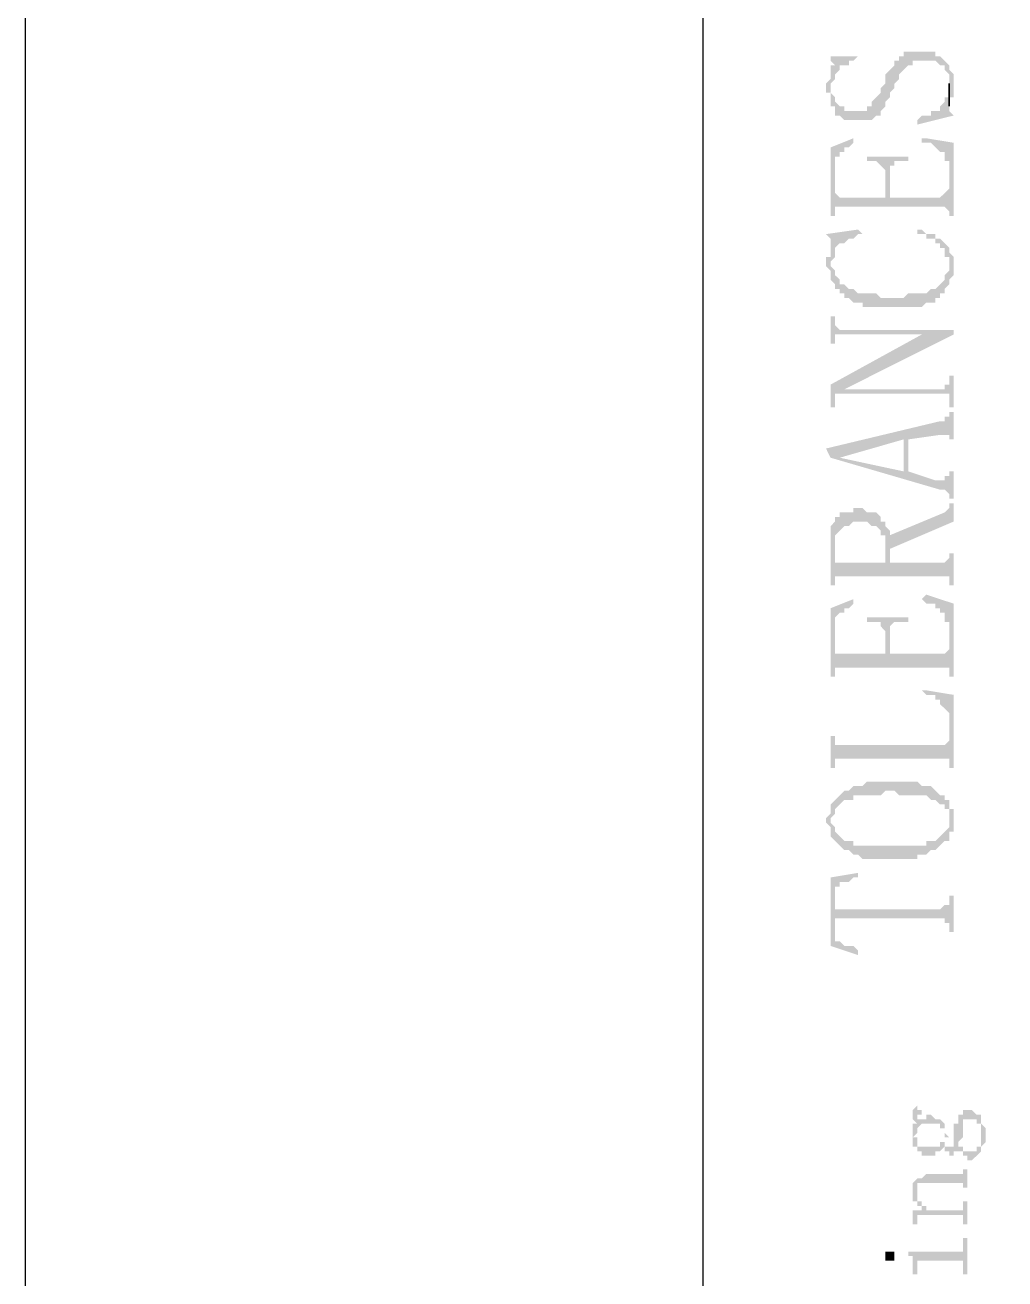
# Model space of a CAD drawing. Header units: inches. Extents: x 3613 to 8393, y -2205 to -794.
# Drawn here: x 3613.22 to 3622.92, y -1512.2 to -1499.8 of the extents above; entities that cross this region are included whole.
import ezdxf

# ---------------------------------------------------------------- set-up
doc = ezdxf.new("R2010")
doc.units = ezdxf.units.IN
doc.header["$MEASUREMENT"] = 0

msp = doc.modelspace()

# ---------------------------------------------------------------- hatches: boundary and pattern name
at = {"transparency": 33554559}
for points in [[(3621.146, -1500.425), (3621.146, -1500.47), (3621.191, -1500.47), (3621.191, -1500.605), (3621.236, -1500.605), (3621.236, -1500.696), (3621.282, -1500.696), (3621.327, -1500.741), (3621.598, -1500.741), (3621.643, -1500.696), (3621.688, -1500.696), (3621.688, -1500.651), (3621.688, -1500.651), (3621.733, -1500.605), (3621.733, -1500.56), (3621.733, -1500.56), (3621.778, -1500.515), (3621.778, -1500.47), (3621.823, -1500.425), (3621.823, -1500.38), (3621.868, -1500.335), (3621.868, -1500.289), (3621.913, -1500.244), (3621.913, -1500.244), (3621.959, -1500.199), (3622.004, -1500.199), (3622.004, -1500.154), (3622.229, -1500.154), (3622.274, -1500.199), (3622.32, -1500.199), (3622.32, -1500.244), (3622.365, -1500.289), (3622.365, -1500.56), (3622.365, -1500.515), (3622.41, -1500.515), (3622.41, -1500.38), (3622.41, -1500.289), (3622.41, -1500.289), (3622.365, -1500.244), (3622.365, -1500.199), (3622.365, -1500.199), (3622.32, -1500.154), (3622.32, -1500.154), (3622.274, -1500.109), (3622.229, -1500.109), (3622.229, -1500.064), (3621.913, -1500.064), (3621.913, -1500.109), (3621.868, -1500.109), (3621.868, -1500.154), (3621.823, -1500.154), (3621.823, -1500.199), (3621.778, -1500.244), (3621.778, -1500.244), (3621.733, -1500.289), (3621.733, -1500.38), (3621.688, -1500.425), (3621.688, -1500.47), (3621.643, -1500.515), (3621.643, -1500.515), (3621.598, -1500.56), (3621.598, -1500.605), (3621.552, -1500.605), (3621.552, -1500.651), (3621.327, -1500.651), (3621.327, -1500.605), (3621.282, -1500.605), (3621.236, -1500.56), (3621.236, -1500.515), (3621.191, -1500.47), (3621.191, -1500.244), (3621.191, -1500.289), (3621.191, -1500.335), (3621.146, -1500.38)], [(3621.146, -1500.109), (3621.191, -1500.109), (3621.191, -1500.154), (3621.191, -1500.154), (3621.236, -1500.199), (3621.236, -1500.335), (3621.236, -1500.289), (3621.282, -1500.244), (3621.282, -1500.199), (3621.372, -1500.199), (3621.372, -1500.154), (3621.417, -1500.154), (3621.462, -1500.109), (3621.462, -1500.109)], [(3621.191, -1500.244), (3621.191, -1500.425), (3621.191, -1500.38), (3621.236, -1500.335), (3621.236, -1500.199), (3621.191, -1500.199)], [(3622.049, -1500.741), (3622.049, -1500.786), (3622.41, -1500.696), (3622.41, -1500.696), (3622.365, -1500.651), (3622.365, -1500.47), (3622.365, -1500.515), (3622.32, -1500.515), (3622.32, -1500.56), (3622.274, -1500.605), (3622.274, -1500.651), (3622.184, -1500.651), (3622.184, -1500.696), (3622.094, -1500.696)], [(3621.191, -1501.012), (3621.191, -1501.689), (3621.236, -1501.689), (3621.236, -1501.237), (3621.236, -1501.102), (3621.282, -1501.102), (3621.282, -1501.057), (3621.327, -1501.057), (3621.327, -1501.012), (3621.372, -1501.012), (3621.417, -1500.966), (3621.417, -1500.921)], [(3622.094, -1500.921), (3622.094, -1500.966), (3622.184, -1500.966), (3622.229, -1501.012), (3622.229, -1501.012), (3622.274, -1501.057), (3622.32, -1501.057), (3622.32, -1501.147), (3622.365, -1501.147), (3622.365, -1501.689), (3622.41, -1501.689), (3622.41, -1500.966), (3622.139, -1500.921)], [(3621.552, -1501.102), (3621.552, -1501.147), (3621.643, -1501.147), (3621.688, -1501.192), (3621.688, -1501.192), (3621.733, -1501.237), (3621.733, -1501.508), (3621.778, -1501.282), (3621.778, -1501.192), (3621.823, -1501.192), (3621.823, -1501.147), (3621.959, -1501.147), (3621.959, -1501.102)], [(3621.236, -1501.689), (3621.236, -1501.598), (3622.32, -1501.598), (3622.365, -1501.643), (3622.365, -1501.418), (3622.365, -1501.418), (3622.32, -1501.463), (3622.32, -1501.463), (3622.274, -1501.508), (3621.778, -1501.508), (3621.778, -1501.282), (3621.733, -1501.508), (3621.282, -1501.508), (3621.236, -1501.463), (3621.236, -1501.237)], [(3621.146, -1501.869), (3621.191, -1501.914), (3621.191, -1502.32), (3621.191, -1502.14), (3621.236, -1502.095), (3621.236, -1502.05), (3621.236, -1502.005), (3621.282, -1501.959), (3621.327, -1501.959), (3621.372, -1501.914), (3621.417, -1501.914), (3621.462, -1501.869), (3621.507, -1501.869), (3621.462, -1501.824)], [(3622.049, -1501.869), (3622.139, -1501.869), (3622.139, -1501.914), (3622.229, -1501.914), (3622.229, -1501.959), (3622.274, -1501.959), (3622.274, -1502.005), (3622.32, -1502.005), (3622.32, -1502.095), (3622.365, -1502.095), (3622.365, -1502.185), (3622.365, -1502.005), (3622.32, -1501.959), (3622.32, -1501.959), (3622.274, -1501.914), (3622.229, -1501.914), (3622.229, -1501.869), (3622.139, -1501.869), (3622.094, -1501.824), (3622.049, -1501.824)], [(3621.146, -1502.14), (3621.146, -1502.185), (3621.146, -1502.185), (3621.191, -1502.23), (3621.191, -1502.32), (3621.191, -1501.959), (3621.191, -1502.095), (3621.146, -1502.095)], [(3621.191, -1502.32), (3621.236, -1502.366), (3621.236, -1502.411), (3621.282, -1502.411), (3621.282, -1502.456), (3621.327, -1502.456), (3621.327, -1502.501), (3621.372, -1502.501), (3621.417, -1502.546), (3621.507, -1502.546), (3621.507, -1502.591), (3622.094, -1502.591), (3622.139, -1502.546), (3622.229, -1502.546), (3622.229, -1502.501), (3622.274, -1502.501), (3622.274, -1502.456), (3622.32, -1502.456), (3622.32, -1502.411), (3622.365, -1502.366), (3622.365, -1502.32), (3622.41, -1502.275), (3622.41, -1502.185), (3622.41, -1502.095), (3622.41, -1502.095), (3622.365, -1502.05), (3622.365, -1502.005), (3622.365, -1502.185), (3622.365, -1502.23), (3622.32, -1502.275), (3622.32, -1502.32), (3622.32, -1502.32), (3622.274, -1502.366), (3622.274, -1502.366), (3622.229, -1502.411), (3622.184, -1502.411), (3622.139, -1502.456), (3621.959, -1502.456), (3621.913, -1502.501), (3621.688, -1502.501), (3621.643, -1502.456), (3621.462, -1502.456), (3621.417, -1502.411), (3621.372, -1502.411), (3621.327, -1502.366), (3621.282, -1502.366), (3621.282, -1502.32), (3621.236, -1502.275), (3621.236, -1502.23), (3621.191, -1502.185), (3621.191, -1502.185)], [(3621.191, -1502.681), (3621.191, -1502.952), (3621.236, -1502.952), (3621.236, -1502.907), (3621.236, -1502.862), (3622.41, -1502.862), (3622.41, -1502.817), (3621.282, -1502.817), (3621.236, -1502.772), (3621.236, -1502.681)], [(3621.191, -1503.358), (3621.191, -1503.584), (3621.236, -1503.584), (3621.236, -1503.494), (3621.236, -1503.449), (3621.282, -1503.449), (3621.327, -1503.404), (3622.41, -1502.862), (3622.094, -1502.862)], [(3621.282, -1503.449), (3622.365, -1503.449), (3622.365, -1503.584), (3622.41, -1503.584), (3622.41, -1503.268), (3622.365, -1503.268), (3622.365, -1503.358), (3622.32, -1503.358), (3622.32, -1503.404), (3621.327, -1503.404)], [(3621.146, -1503.99), (3621.191, -1504.081), (3621.282, -1504.081), (3621.913, -1503.9), (3621.913, -1504.216), (3621.959, -1503.9), (3622.274, -1503.855), (3622.365, -1503.855), (3622.365, -1503.9), (3622.41, -1503.9), (3622.41, -1503.629), (3622.365, -1503.629), (3622.365, -1503.674), (3622.32, -1503.674), (3622.32, -1503.72), (3622.274, -1503.72)], [(3621.191, -1504.081), (3622.274, -1504.397), (3622.32, -1504.397), (3622.365, -1504.442), (3622.365, -1504.487), (3622.41, -1504.487), (3622.41, -1504.216), (3622.365, -1504.216), (3622.365, -1504.261), (3622.32, -1504.261), (3622.32, -1504.306), (3622.229, -1504.306), (3621.959, -1504.216), (3621.959, -1503.9), (3621.913, -1504.216), (3621.282, -1504.081), (3621.282, -1504.081)], [(3621.191, -1504.938), (3621.191, -1505.344), (3621.236, -1505.344), (3621.236, -1504.893), (3621.236, -1504.848), (3621.282, -1504.803), (3621.282, -1504.803), (3621.327, -1504.758), (3621.372, -1504.758), (3621.417, -1504.712), (3621.552, -1504.712), (3621.598, -1504.758), (3621.643, -1504.758), (3621.688, -1504.803), (3621.688, -1504.848), (3621.733, -1504.848), (3621.733, -1505.119), (3621.733, -1504.712), (3621.688, -1504.712), (3621.688, -1504.667), (3621.688, -1504.667), (3621.643, -1504.622), (3621.552, -1504.622), (3621.507, -1504.577), (3621.417, -1504.577), (3621.417, -1504.622), (3621.282, -1504.622), (3621.282, -1504.667), (3621.236, -1504.667), (3621.236, -1504.712), (3621.236, -1504.712), (3621.191, -1504.758), (3621.191, -1504.803), (3621.191, -1504.893)], [(3621.778, -1504.848), (3621.778, -1504.983), (3622.41, -1504.712), (3622.41, -1504.532), (3622.365, -1504.532), (3622.365, -1504.577), (3622.365, -1504.577), (3622.32, -1504.622), (3622.32, -1504.622)], [(3621.236, -1505.299), (3621.236, -1505.254), (3622.365, -1505.254), (3622.365, -1505.344), (3622.41, -1505.344), (3622.41, -1505.028), (3622.365, -1505.028), (3622.365, -1505.074), (3622.365, -1505.074), (3622.32, -1505.119), (3621.778, -1505.119), (3621.778, -1504.848), (3621.778, -1504.803), (3621.733, -1504.758), (3621.733, -1505.119), (3621.236, -1505.119), (3621.236, -1505.074), (3621.236, -1504.983)], [(3621.191, -1505.57), (3621.191, -1506.247), (3621.236, -1506.247), (3621.236, -1505.75), (3621.236, -1505.66), (3621.282, -1505.615), (3621.327, -1505.615), (3621.327, -1505.57), (3621.372, -1505.57), (3621.417, -1505.525), (3621.417, -1505.48)], [(3622.094, -1505.48), (3622.094, -1505.48), (3622.139, -1505.525), (3622.229, -1505.525), (3622.229, -1505.57), (3622.274, -1505.57), (3622.274, -1505.615), (3622.32, -1505.615), (3622.32, -1505.705), (3622.365, -1505.705), (3622.365, -1506.247), (3622.41, -1506.247), (3622.41, -1505.525), (3622.139, -1505.435)], [(3621.552, -1505.66), (3621.552, -1505.705), (3621.688, -1505.705), (3621.688, -1505.75), (3621.688, -1505.75), (3621.733, -1505.796), (3621.733, -1506.021), (3621.778, -1505.841), (3621.778, -1505.75), (3621.823, -1505.705), (3621.959, -1505.705), (3621.959, -1505.66)], [(3621.236, -1506.202), (3621.236, -1506.157), (3622.365, -1506.157), (3622.365, -1506.202), (3622.365, -1505.976), (3622.365, -1505.976), (3622.32, -1506.021), (3621.778, -1506.021), (3621.778, -1505.841), (3621.733, -1506.021), (3621.236, -1506.021), (3621.236, -1505.796)], [(3622.094, -1506.382), (3622.094, -1506.382), (3622.139, -1506.427), (3622.229, -1506.427), (3622.229, -1506.473), (3622.274, -1506.473), (3622.274, -1506.518), (3622.274, -1506.518), (3622.32, -1506.563), (3622.32, -1506.563), (3622.365, -1506.608), (3622.365, -1507.15), (3622.41, -1507.15), (3622.41, -1506.427), (3622.139, -1506.382)], [(3621.191, -1506.834), (3621.191, -1507.15), (3621.236, -1507.15), (3621.236, -1507.104), (3621.236, -1507.059), (3622.365, -1507.059), (3622.365, -1507.104), (3622.365, -1506.879), (3622.365, -1506.879), (3622.32, -1506.924), (3621.236, -1506.924), (3621.236, -1506.834)], [(3621.191, -1507.511), (3621.191, -1507.646), (3621.191, -1507.646), (3621.236, -1507.601), (3621.236, -1507.556), (3621.236, -1507.556), (3621.282, -1507.511), (3621.282, -1507.511), (3621.327, -1507.466), (3621.417, -1507.466), (3621.417, -1507.42), (3621.688, -1507.42), (3621.733, -1507.375), (3621.823, -1507.375), (3621.868, -1507.42), (3622.139, -1507.42), (3622.184, -1507.466), (3622.229, -1507.466), (3622.274, -1507.511), (3622.32, -1507.511), (3622.32, -1507.556), (3622.365, -1507.556), (3622.365, -1507.646), (3622.365, -1507.466), (3622.32, -1507.466), (3622.32, -1507.42), (3622.274, -1507.42), (3622.229, -1507.375), (3622.229, -1507.375), (3622.184, -1507.33), (3622.094, -1507.33), (3622.049, -1507.285), (3621.552, -1507.285), (3621.507, -1507.33), (3621.417, -1507.33), (3621.372, -1507.375), (3621.327, -1507.375), (3621.282, -1507.42), (3621.282, -1507.42), (3621.236, -1507.466), (3621.236, -1507.466)], [(3621.146, -1507.646), (3621.146, -1507.691), (3621.191, -1507.736), (3621.191, -1507.781), (3621.191, -1507.827), (3621.236, -1507.872), (3621.236, -1507.872), (3621.282, -1507.917), (3621.282, -1507.917), (3621.327, -1507.962), (3621.372, -1507.962), (3621.417, -1508.007), (3621.462, -1508.007), (3621.507, -1508.052), (3622.049, -1508.052), (3622.049, -1508.007), (3622.139, -1508.007), (3622.184, -1507.962), (3622.229, -1507.962), (3622.274, -1507.917), (3622.274, -1507.917), (3622.32, -1507.872), (3622.365, -1507.872), (3622.365, -1507.781), (3622.41, -1507.781), (3622.41, -1507.646), (3622.41, -1507.556), (3622.365, -1507.556), (3622.365, -1507.511), (3622.365, -1507.691), (3622.365, -1507.736), (3622.32, -1507.781), (3622.32, -1507.781), (3622.274, -1507.827), (3622.274, -1507.827), (3622.229, -1507.872), (3622.139, -1507.872), (3622.139, -1507.917), (3621.417, -1507.917), (3621.417, -1507.872), (3621.327, -1507.872), (3621.282, -1507.827), (3621.282, -1507.827), (3621.236, -1507.781), (3621.236, -1507.736), (3621.236, -1507.736), (3621.191, -1507.691), (3621.191, -1507.511), (3621.191, -1507.556), (3621.191, -1507.601)], [(3621.191, -1508.233), (3621.236, -1508.458), (3621.236, -1508.323), (3621.282, -1508.323), (3621.282, -1508.278), (3621.372, -1508.278), (3621.417, -1508.233), (3621.462, -1508.233), (3621.462, -1508.188)], [(3621.191, -1508.233), (3621.191, -1508.91), (3621.462, -1509), (3621.462, -1508.955), (3621.462, -1508.955), (3621.417, -1508.91), (3621.327, -1508.91), (3621.282, -1508.865), (3621.236, -1508.865), (3621.236, -1508.774), (3621.236, -1508.458)], [(3621.236, -1508.458), (3621.236, -1508.729), (3621.236, -1508.639), (3622.32, -1508.639), (3622.32, -1508.684), (3622.365, -1508.684), (3622.365, -1508.774), (3622.41, -1508.774), (3622.41, -1508.413), (3622.365, -1508.413), (3622.365, -1508.504), (3622.32, -1508.504), (3622.274, -1508.549), (3621.236, -1508.549), (3621.236, -1508.504), (3621.236, -1508.504)], [(3622.004, -1510.534), (3622.004, -1510.58), (3622.004, -1510.625), (3622.004, -1510.625), (3622.049, -1510.67), (3622.049, -1510.58), (3622.094, -1510.58), (3622.094, -1510.534), (3622.049, -1510.534), (3622.049, -1510.489), (3622.049, -1510.489), (3622.004, -1510.534)], [(3622.455, -1510.58), (3622.455, -1510.896), (3622.455, -1510.85), (3622.455, -1510.85), (3622.5, -1510.805), (3622.5, -1510.76), (3622.5, -1510.715), (3622.5, -1510.67), (3622.5, -1510.625), (3622.636, -1510.625), (3622.636, -1510.67), (3622.681, -1510.67), (3622.681, -1510.715), (3622.681, -1510.76), (3622.681, -1510.625), (3622.681, -1510.58), (3622.636, -1510.58), (3622.59, -1510.534), (3622.5, -1510.534), (3622.5, -1510.58)], [(3622.004, -1510.896), (3622.049, -1510.896), (3622.049, -1510.941), (3622.094, -1510.941), (3622.094, -1510.986), (3622.229, -1510.986), (3622.229, -1510.941), (3622.274, -1510.941), (3622.32, -1510.896), (3622.32, -1510.941), (3622.365, -1510.941), (3622.365, -1510.986), (3622.41, -1510.986), (3622.41, -1510.941), (3622.455, -1510.941), (3622.455, -1510.896), (3622.455, -1510.941), (3622.5, -1510.941), (3622.5, -1510.986), (3622.545, -1510.986), (3622.545, -1511.031), (3622.59, -1511.031), (3622.636, -1510.986), (3622.636, -1510.986), (3622.681, -1510.941), (3622.681, -1510.896), (3622.681, -1510.896), (3622.726, -1510.85), (3622.726, -1510.805), (3622.726, -1510.715), (3622.726, -1510.715), (3622.681, -1510.67), (3622.681, -1510.625), (3622.681, -1510.805), (3622.681, -1510.85), (3622.681, -1510.896), (3622.636, -1510.896), (3622.636, -1510.941), (3622.5, -1510.941), (3622.5, -1510.896), (3622.455, -1510.896), (3622.455, -1510.58), (3622.455, -1510.625), (3622.455, -1510.67), (3622.41, -1510.67), (3622.41, -1510.76), (3622.41, -1510.85), (3622.41, -1510.896), (3622.32, -1510.896), (3622.32, -1510.805), (3622.32, -1510.85), (3622.274, -1510.85), (3622.274, -1510.896), (3622.049, -1510.896), (3622.049, -1510.85), (3622.049, -1510.805), (3622.004, -1510.805)], [(3622.004, -1510.805), (3622.004, -1510.85), (3622.004, -1510.896), (3622.004, -1510.805), (3622.004, -1510.805), (3622.049, -1510.76), (3622.049, -1510.715), (3622.049, -1510.715), (3622.094, -1510.67), (3622.274, -1510.67), (3622.274, -1510.715), (3622.32, -1510.715), (3622.32, -1510.76), (3622.32, -1510.896), (3622.32, -1510.85), (3622.32, -1510.805), (3622.365, -1510.805), (3622.32, -1510.76), (3622.32, -1510.715), (3622.32, -1510.67), (3622.32, -1510.67), (3622.274, -1510.625), (3622.229, -1510.625), (3622.184, -1510.58), (3622.139, -1510.58), (3622.139, -1510.625), (3622.049, -1510.625), (3622.049, -1510.58), (3622.049, -1510.67), (3622.004, -1510.67), (3622.004, -1510.715), (3622.004, -1510.76), (3622.004, -1510.76)], [(3622.049, -1511.211), (3622.049, -1511.347), (3622.049, -1511.302), (3622.049, -1511.257), (3622.5, -1511.257), (3622.5, -1511.302), (3622.545, -1511.302), (3622.545, -1511.121), (3622.5, -1511.121), (3622.5, -1511.166), (3622.139, -1511.166), (3622.094, -1511.211)], [(3622.004, -1511.347), (3622.004, -1511.392), (3622.004, -1511.437), (3622.049, -1511.437), (3622.049, -1511.482), (3622.094, -1511.482), (3622.094, -1511.527), (3622.094, -1511.482), (3622.094, -1511.437), (3622.049, -1511.437), (3622.049, -1511.392), (3622.049, -1511.347), (3622.049, -1511.211), (3622.004, -1511.257), (3622.004, -1511.302), (3622.004, -1511.302)], [(3622.004, -1511.527), (3622.004, -1511.573), (3622.004, -1511.663), (3622.049, -1511.663), (3622.049, -1511.573), (3622.5, -1511.573), (3622.5, -1511.618), (3622.5, -1511.663), (3622.545, -1511.663), (3622.545, -1511.437), (3622.5, -1511.437), (3622.5, -1511.482), (3622.5, -1511.527), (3622.139, -1511.527), (3622.139, -1511.482), (3622.094, -1511.482), (3622.094, -1511.527)], [(3621.959, -1511.934), (3621.959, -1511.979), (3622.004, -1511.979), (3622.004, -1512.024), (3622.004, -1512.069), (3622.004, -1512.159), (3622.049, -1512.159), (3622.049, -1512.069), (3622.049, -1512.024), (3622.5, -1512.024), (3622.5, -1512.159), (3622.545, -1512.159), (3622.545, -1511.798), (3622.5, -1511.798), (3622.5, -1511.934), (3622.455, -1511.934)], [(3621.733, -1511.979), (3621.733, -1512.024), (3621.823, -1512.024), (3621.823, -1511.979), (3621.823, -1511.934), (3621.733, -1511.934)]]:
    msp.add_hatch(color=256, dxfattribs=at).paths.add_polyline_path(points)

# ---------------------------------------------------------------- linework, layer by layer
msp.add_line((3619.928, -1234.354), (3619.928, -1521.095))
for points in [[(4033.221, -1525.354), (4033.221, -1228.354), (3613.221, -1228.354), (3613.221, -1525.354)], [(3622.365, -1500.47), (3622.365, -1500.605), (3622.365, -1500.38), (3622.365, -1500.425)]]:
    msp.add_lwpolyline(points, close=True)

doc.saveas('drawing.dxf')
